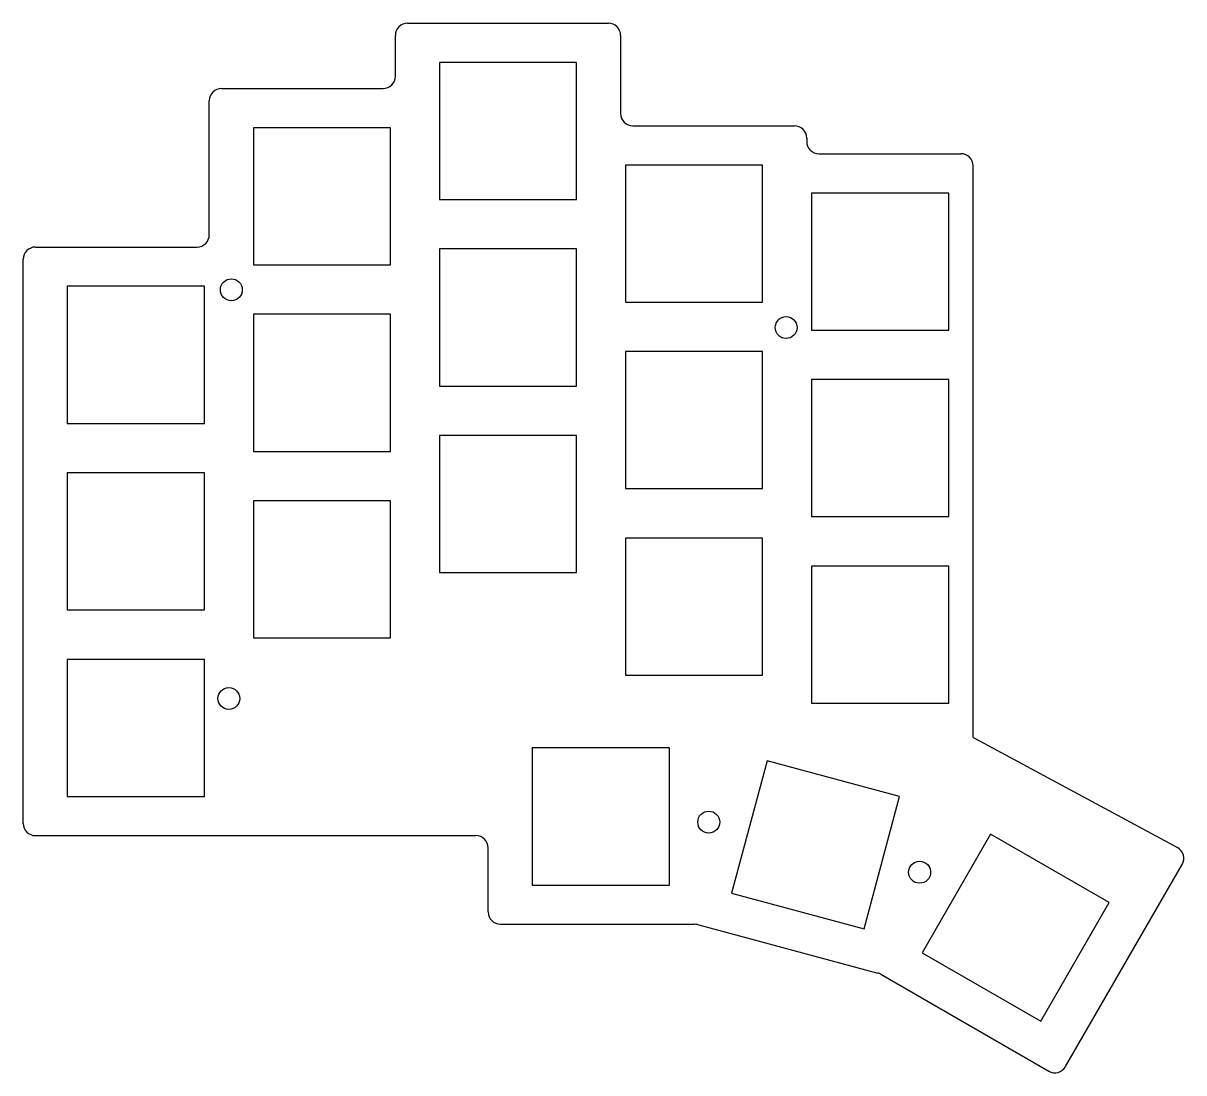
# Model space of a CAD drawing. Header units: millimetres. Extents: x -12 to 107, y -35 to 72.
import ezdxf

# ---------------------------------------------------------------- set-up
doc = ezdxf.new("R2010")
doc.units = ezdxf.units.MM

msp = doc.modelspace()

# ---------------------------------------------------------------- linework, layer by layer
for p, q in [((27.75, 71.96), (48.25, 71.96)), ((26.5, 66.54), (26.5, 70.71)), ((49.5, 70.71), (49.5, 62.73)), ((45, 67.96), (31, 67.96)), ((31, 67.96), (31, 53.96)), ((45, 53.96), (45, 67.96)), ((8.75, 65.29), (25.25, 65.29)), ((7.5, 50.35), (7.5, 64.04)), ((26, 61.29), (12, 61.29)), ((12, 61.29), (12, 47.29)), ((26, 47.29), (26, 61.29)), ((50.75, 61.48), (67.25, 61.48)), ((68.5, 60.23), (68.5, 59.88)), ((69.75, 58.62), (84.25, 58.62)), ((64, 57.48), (50, 57.48)), ((50, 57.48), (50, 43.48)), ((64, 43.48), (64, 57.48)), ((85.5, -0.97), (85.5, 57.38)), ((83, 54.62), (69, 54.62)), ((69, 54.62), (69, 40.62)), ((83, 40.62), (83, 54.62)), ((31, 53.96), (45, 53.96)), ((-10.25, 49.1), (6.25, 49.1)), ((45, 48.91), (31, 48.91)), ((31, 48.91), (31, 34.91)), ((45, 34.91), (45, 48.91)), ((-11.5, -9.75), (-11.5, 47.85)), ((12, 47.29), (26, 47.29)), ((7, 45.1), (-7, 45.1)), ((-7, 45.1), (-7, 31.1)), ((7, 31.1), (7, 45.1)), ((50, 43.48), (64, 43.48)), ((26, 42.24), (12, 42.24)), ((12, 42.24), (12, 28.24)), ((26, 28.24), (26, 42.24)), ((69, 40.62), (83, 40.62)), ((64, 38.43), (50, 38.43)), ((50, 38.43), (50, 24.43)), ((64, 24.43), (64, 38.43)), ((83, 35.58), (69, 35.58)), ((69, 35.58), (69, 21.57)), ((83, 21.57), (83, 35.58)), ((31, 34.91), (45, 34.91)), ((-7, 31.1), (7, 31.1)), ((45, 29.86), (31, 29.86)), ((31, 29.86), (31, 15.86)), ((45, 15.86), (45, 29.86)), ((12, 28.24), (26, 28.24)), ((7, 26.05), (-7, 26.05)), ((-7, 26.05), (-7, 12.05)), ((7, 12.05), (7, 26.05)), ((50, 24.43), (64, 24.43)), ((26, 23.19), (12, 23.19)), ((12, 23.19), (12, 9.19)), ((26, 9.19), (26, 23.19)), ((69, 21.57), (83, 21.57)), ((64, 19.38), (50, 19.38)), ((50, 19.38), (50, 5.38)), ((64, 5.38), (64, 19.38)), ((31, 15.86), (45, 15.86)), ((83, 16.52), (69, 16.52)), ((69, 16.52), (69, 2.52)), ((83, 2.52), (83, 16.52)), ((-7, 12.05), (7, 12.05)), ((12, 9.19), (26, 9.19)), ((7, 7), (-7, 7)), ((-7, 7), (-7, -7)), ((7, -7), (7, 7)), ((50, 5.38), (64, 5.38)), ((69, 2.52), (83, 2.52)), ((85.5, -0.97), (86.16, -1.33)), ((54.48, -2.05), (40.48, -2.05)), ((40.48, -2.05), (40.48, -16.05)), ((54.48, -16.05), (54.48, -2.05)), ((86.16, -1.33), (106.35, -12.23)), ((64.46, -3.36), (60.83, -16.89)), ((77.98, -6.99), (64.46, -3.36)), ((-7, -7), (7, -7)), ((74.36, -20.51), (77.98, -6.99)), ((-10.25, -11), (34.73, -11)), ((87.28, -10.84), (80.28, -22.96)), ((99.4, -17.84), (87.28, -10.84)), ((35.98, -18.8), (35.98, -12.25)), ((106.35, -12.23), (106.35, -12.23)), ((94.93, -34.59), (106.84, -13.96)), ((40.48, -16.05), (54.48, -16.05)), ((60.83, -16.89), (74.36, -20.51)), ((92.4, -29.96), (99.4, -17.84)), ((37.23, -20.05), (57.02, -20.05)), ((57.34, -20.09), (75.78, -25.03)), ((80.28, -22.96), (92.4, -29.96)), ((76.08, -25.16), (93.22, -35.05))]:
    msp.add_line(p, q)
for centre in [(9.75, 44.74), (66.4, 40.88), (9.5, 3), (58.5, -9.62), (80.03, -14.74)]:
    msp.add_circle(centre, 1.12)
for centre, start, end in [((27.75, 70.71), 90, 180), ((48.25, 70.71), 0, 90), ((25.25, 66.54), 270, 0), ((8.75, 64.04), 90, 180), ((50.75, 62.73), 180, 270), ((67.25, 60.23), 0, 90), ((69.75, 59.88), 180, 270), ((84.25, 57.38), 0, 90), ((6.25, 50.35), 270, 0), ((-10.25, 47.85), 90, 180), ((86.75, -0.23), 241.608, 241.631), ((-10.25, -9.75), 180, 270), ((34.73, -12.25), 0, 90), ((105.76, -13.33), 330, 421.608), ((37.23, -18.8), 180, 270), ((57.02, -21.3), 75, 90), ((75.45, -26.24), 60, 75), ((93.84, -33.97), 240, 330)]:
    msp.add_arc(centre, 1.25, start, end)

doc.saveas('drawing.dxf')
